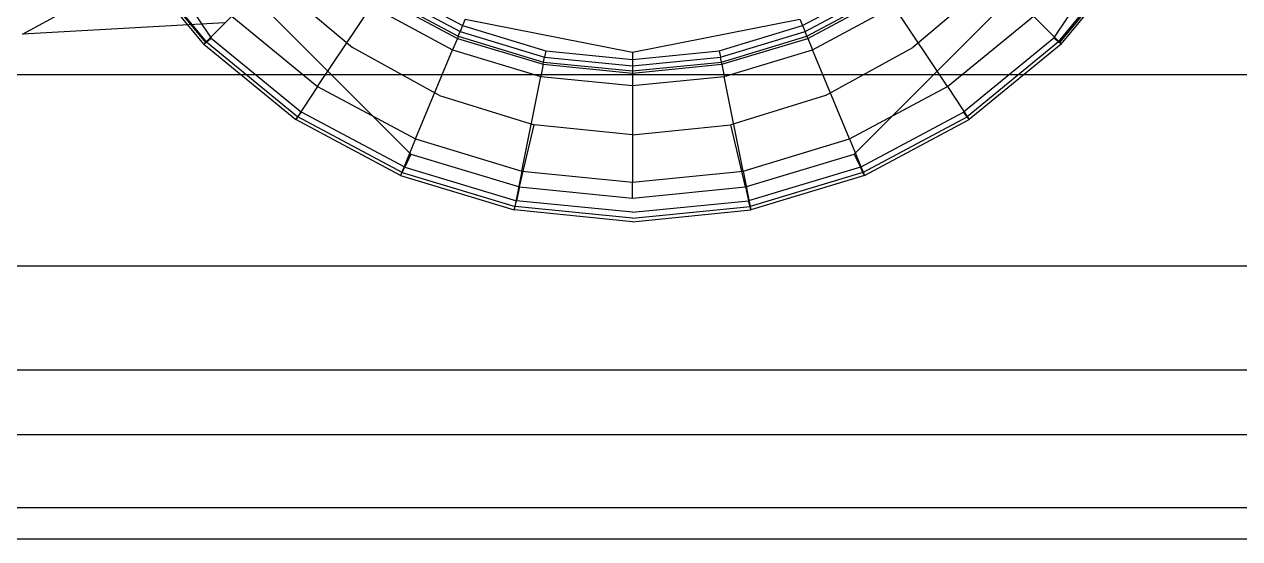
# Model space of a CAD drawing. Extents: x 11992 to 29481, y -6727 to 6811.
# Drawn here: x 14144.59 to 14166.69, y 1465.04 to 1474.4 of the extents above; entities that cross this region are included whole.
import ezdxf

# ---------------------------------------------------------------- set-up
doc = ezdxf.new("R2010")
doc.units = 0
doc.header["$MEASUREMENT"] = 0
doc.layers.get('0').update_dxf_attribs({"color": 8, "linetype": 'CONTINUOUS'})

msp = doc.modelspace()

# ---------------------------------------------------------------- linework, layer by layer
for p, q in [((14145.901, 1477.768, -1256.401), (14151.623, 1472.039, -1253.554)), ((14159.678, 1472.039, -1253.554), (14165.4, 1477.768, -1256.401)), ((14145.631, 1477.672, -1256.468), (14147.99, 1474.151, -1255.127)), ((14163.311, 1474.151, -1255.127), (14165.671, 1477.672, -1256.468)), ((14147.857, 1474.037, -1255.307), (14146.487, 1475.708, -1256.067)), ((14146.522, 1475.734, -1256.609), (14147.886, 1474.069, -1255.941)), ((14147.907, 1474.08, -1255.195), (14146.544, 1475.741, -1255.951)), ((14163.394, 1474.08, -1255.195), (14164.757, 1475.741, -1255.951)), ((14163.415, 1474.069, -1255.941), (14164.779, 1475.734, -1256.609)), ((14163.444, 1474.037, -1255.307), (14164.814, 1475.708, -1256.067)), ((14149.167, 1475.154, -1255.066), (14150.558, 1473.981, -1254.346)), ((14151.167, 1475.123, -1290.941), (14152.561, 1474.376, -1290.941)), ((14158.74, 1474.376, -1290.941), (14160.135, 1475.123, -1290.941)), ((14162.134, 1475.154, -1255.066), (14160.744, 1473.981, -1254.346)), ((14144.564, 1474.224, -1684.471), (14146.089, 1475.053, -1687.676)), ((14151.028, 1474.915, -1290.312), (14152.466, 1474.145, -1290.312)), ((14151.051, 1474.95, -1290.622), (14152.482, 1474.184, -1290.622)), ((14151.101, 1475.025, -1290.823), (14152.516, 1474.267, -1290.823)), ((14158.786, 1474.267, -1290.823), (14160.201, 1475.025, -1290.823)), ((14158.82, 1474.184, -1290.622), (14160.25, 1474.95, -1290.622)), ((14158.836, 1474.145, -1290.312), (14160.274, 1474.915, -1290.312)), ((14149.927, 1473.268, -1259.738), (14150.903, 1474.73, -1265.381)), ((14150.903, 1474.73, -1265.381), (14152.38, 1473.939, -1265.381)), ((14158.921, 1473.939, -1265.381), (14160.398, 1474.73, -1265.381)), ((14161.375, 1473.268, -1259.738), (14160.398, 1474.73, -1265.381)), ((14148.364, 1474.548, -1259.843), (14147.886, 1474.069, -1255.941)), ((14148.364, 1474.548, -1259.843), (14149.927, 1473.268, -1259.738)), ((14152.611, 1474.496, -1291.002), (14152.561, 1474.376, -1290.941)), ((14152.611, 1474.496, -1291.002), (14155.651, 1473.891, -1291.002)), ((14155.651, 1473.891, -1291.002), (14158.69, 1474.496, -1291.002)), ((14158.69, 1474.496, -1291.002), (14158.74, 1474.376, -1290.941)), ((14161.375, 1473.268, -1259.738), (14162.937, 1474.548, -1259.843)), ((14162.937, 1474.548, -1259.843), (14163.415, 1474.069, -1255.941)), ((14148.236, 1474.426, -1682.131), (14144.564, 1474.224, -1684.471)), ((14152.482, 1474.184, -1290.622), (14152.516, 1474.267, -1290.823)), ((14152.561, 1474.376, -1290.941), (14152.516, 1474.267, -1290.823)), ((14152.516, 1474.267, -1290.823), (14154.053, 1473.802, -1290.823)), ((14152.561, 1474.376, -1290.941), (14154.076, 1473.918, -1290.941)), ((14157.225, 1473.918, -1290.941), (14158.74, 1474.376, -1290.941)), ((14157.249, 1473.802, -1290.823), (14158.786, 1474.267, -1290.823)), ((14158.74, 1474.376, -1290.941), (14158.786, 1474.267, -1290.823)), ((14158.82, 1474.184, -1290.622), (14158.786, 1474.267, -1290.823)), ((14147.857, 1474.037, -1255.307), (14147.907, 1474.08, -1255.195)), ((14147.886, 1474.069, -1255.941), (14147.857, 1474.037, -1255.307)), ((14147.857, 1474.037, -1255.307), (14149.529, 1472.668, -1254.466)), ((14147.907, 1474.08, -1255.195), (14147.99, 1474.151, -1255.127)), ((14147.907, 1474.08, -1255.195), (14149.569, 1472.719, -1254.359)), ((14147.99, 1474.151, -1255.127), (14149.636, 1472.805, -1254.299)), ((14152.466, 1474.145, -1290.312), (14152.38, 1473.939, -1265.381)), ((14152.482, 1474.184, -1290.622), (14152.466, 1474.145, -1290.312)), ((14152.466, 1474.145, -1290.312), (14154.027, 1473.673, -1290.312)), ((14152.482, 1474.184, -1290.622), (14154.035, 1473.714, -1290.622)), ((14157.266, 1473.714, -1290.622), (14158.82, 1474.184, -1290.622)), ((14157.274, 1473.673, -1290.312), (14158.836, 1474.145, -1290.312)), ((14158.82, 1474.184, -1290.622), (14158.836, 1474.145, -1290.312)), ((14158.836, 1474.145, -1290.312), (14158.921, 1473.939, -1265.381)), ((14163.311, 1474.151, -1255.127), (14161.666, 1472.805, -1254.299)), ((14163.394, 1474.08, -1255.195), (14161.732, 1472.719, -1254.359)), ((14163.444, 1474.037, -1255.307), (14161.772, 1472.668, -1254.466)), ((14163.394, 1474.08, -1255.195), (14163.311, 1474.151, -1255.127)), ((14163.444, 1474.037, -1255.307), (14163.394, 1474.08, -1255.195)), ((14163.415, 1474.069, -1255.941), (14163.444, 1474.037, -1255.307)), ((14152.142, 1473.106, -1253.697), (14150.558, 1473.981, -1254.346)), ((14151.707, 1472.314, -1259.643), (14152.38, 1473.939, -1265.381)), ((14152.38, 1473.939, -1265.381), (14153.984, 1473.454, -1265.381)), ((14154.035, 1473.714, -1290.622), (14154.053, 1473.802, -1290.823)), ((14154.076, 1473.918, -1290.941), (14154.053, 1473.802, -1290.823)), ((14154.053, 1473.802, -1290.823), (14155.651, 1473.643, -1290.823)), ((14154.076, 1473.918, -1290.941), (14155.651, 1473.762, -1290.941)), ((14155.651, 1473.762, -1290.941), (14157.225, 1473.918, -1290.941)), ((14155.651, 1473.891, -1291.002), (14155.651, 1473.553, -1290.622)), ((14155.651, 1473.643, -1290.823), (14157.249, 1473.802, -1290.823)), ((14157.225, 1473.918, -1290.941), (14157.249, 1473.802, -1290.823)), ((14157.266, 1473.714, -1290.622), (14157.249, 1473.802, -1290.823)), ((14157.318, 1473.454, -1265.381), (14158.921, 1473.939, -1265.381)), ((14159.594, 1472.314, -1259.643), (14158.921, 1473.939, -1265.381)), ((14159.159, 1473.106, -1253.697), (14160.744, 1473.981, -1254.346)), ((14154.027, 1473.673, -1290.312), (14153.984, 1473.454, -1265.381)), ((14154.027, 1473.673, -1290.312), (14154.035, 1473.714, -1290.622)), ((14154.027, 1473.673, -1290.312), (14155.651, 1473.512, -1290.312)), ((14154.035, 1473.714, -1290.622), (14155.651, 1473.553, -1290.622)), ((14155.651, 1473.553, -1290.622), (14157.266, 1473.714, -1290.622)), ((14155.651, 1473.512, -1290.312), (14157.274, 1473.673, -1290.312)), ((14155.651, 1473.553, -1290.622), (14155.651, 1471.529, -1259.554)), ((14157.274, 1473.673, -1290.312), (14157.266, 1473.714, -1290.622)), ((14157.274, 1473.673, -1290.312), (14157.318, 1473.454, -1265.381)), ((14100.067, 1473.486, -1254.412), (14194.068, 1473.486, -1254.412)), ((14100.067, 1473.486, -1225.491), (14194.068, 1473.486, -1225.491)), ((14153.64, 1471.729, -1259.579), (14153.984, 1473.454, -1265.381)), ((14153.984, 1473.454, -1265.381), (14155.651, 1473.288, -1265.381)), ((14155.651, 1473.288, -1265.381), (14157.318, 1473.454, -1265.381)), ((14157.661, 1471.729, -1259.579), (14157.318, 1473.454, -1265.381)), ((14149.927, 1473.268, -1259.738), (14149.529, 1472.668, -1254.466)), ((14149.927, 1473.268, -1259.738), (14151.707, 1472.314, -1259.643)), ((14152.142, 1473.106, -1253.697), (14153.862, 1472.57, -1253.26)), ((14159.159, 1473.106, -1253.697), (14157.439, 1472.57, -1253.26)), ((14159.594, 1472.314, -1259.643), (14161.375, 1473.268, -1259.738)), ((14161.375, 1473.268, -1259.738), (14161.772, 1472.668, -1254.466)), ((14149.529, 1472.668, -1254.466), (14149.569, 1472.719, -1254.359)), ((14151.434, 1471.647, -1253.709), (14149.529, 1472.668, -1254.466)), ((14149.569, 1472.719, -1254.359), (14149.636, 1472.805, -1254.299)), ((14151.462, 1471.706, -1253.606), (14149.569, 1472.719, -1254.359)), ((14151.509, 1471.803, -1253.553), (14149.636, 1472.805, -1254.299)), ((14159.793, 1471.803, -1253.553), (14161.666, 1472.805, -1254.299)), ((14159.839, 1471.706, -1253.606), (14161.732, 1472.719, -1254.359)), ((14159.867, 1471.647, -1253.709), (14161.772, 1472.668, -1254.466)), ((14161.732, 1472.719, -1254.359), (14161.666, 1472.805, -1254.299)), ((14161.772, 1472.668, -1254.466), (14161.732, 1472.719, -1254.359)), ((14153.598, 1471.441, -1253.063), (14153.862, 1472.57, -1253.26)), ((14155.651, 1472.387, -1253.094), (14153.862, 1472.57, -1253.26)), ((14155.651, 1472.387, -1253.094), (14157.439, 1472.57, -1253.26)), ((14157.703, 1471.441, -1253.063), (14157.439, 1472.57, -1253.26)), ((14151.707, 1472.314, -1259.643), (14151.434, 1471.647, -1253.709)), ((14151.707, 1472.314, -1259.643), (14153.64, 1471.729, -1259.579)), ((14157.661, 1471.729, -1259.579), (14159.594, 1472.314, -1259.643)), ((14159.594, 1472.314, -1259.643), (14159.867, 1471.647, -1253.709)), ((14151.623, 1472.039, -1253.554), (14151.509, 1471.803, -1253.553)), ((14151.623, 1472.039, -1253.554), (14153.598, 1471.441, -1253.063)), ((14157.703, 1471.441, -1253.063), (14159.678, 1472.039, -1253.554)), ((14159.678, 1472.039, -1253.554), (14159.793, 1471.803, -1253.553)), ((14151.462, 1471.706, -1253.606), (14151.509, 1471.803, -1253.553)), ((14151.509, 1471.803, -1253.553), (14153.54, 1471.19, -1253.051)), ((14159.793, 1471.803, -1253.553), (14157.761, 1471.19, -1253.051)), ((14159.839, 1471.706, -1253.606), (14159.793, 1471.803, -1253.553)), ((14151.434, 1471.647, -1253.709), (14151.462, 1471.706, -1253.606)), ((14151.434, 1471.647, -1253.709), (14153.502, 1471.023, -1253.199)), ((14151.462, 1471.706, -1253.606), (14153.516, 1471.086, -1253.098)), ((14153.64, 1471.729, -1259.579), (14153.502, 1471.023, -1253.199)), ((14153.64, 1471.729, -1259.579), (14155.651, 1471.529, -1259.554)), ((14155.651, 1471.529, -1259.554), (14157.661, 1471.729, -1259.579)), ((14157.661, 1471.729, -1259.579), (14157.8, 1471.023, -1253.199)), ((14159.839, 1471.706, -1253.606), (14157.786, 1471.086, -1253.098)), ((14159.867, 1471.647, -1253.709), (14157.8, 1471.023, -1253.199)), ((14159.867, 1471.647, -1253.709), (14159.839, 1471.706, -1253.606)), ((14153.598, 1471.441, -1253.063), (14153.54, 1471.19, -1253.051)), ((14153.598, 1471.441, -1253.063), (14155.651, 1471.236, -1252.877)), ((14155.651, 1471.236, -1252.877), (14155.651, 1471.529, -1259.554)), ((14155.651, 1471.236, -1252.877), (14157.703, 1471.441, -1253.063)), ((14157.703, 1471.441, -1253.063), (14157.761, 1471.19, -1253.051)), ((14153.516, 1471.086, -1253.098), (14153.54, 1471.19, -1253.051)), ((14155.651, 1470.98, -1252.86), (14153.54, 1471.19, -1253.051)), ((14155.651, 1470.98, -1252.86), (14157.761, 1471.19, -1253.051)), ((14157.786, 1471.086, -1253.098), (14157.761, 1471.19, -1253.051)), ((14153.502, 1471.023, -1253.199), (14153.516, 1471.086, -1253.098)), ((14155.651, 1470.809, -1253.005), (14153.502, 1471.023, -1253.199)), ((14155.651, 1470.873, -1252.906), (14153.516, 1471.086, -1253.098)), ((14155.651, 1470.873, -1252.906), (14157.786, 1471.086, -1253.098)), ((14155.651, 1470.809, -1253.005), (14157.8, 1471.023, -1253.199)), ((14157.8, 1471.023, -1253.199), (14157.786, 1471.086, -1253.098)), ((14100.067, 1470.006, -1251.742), (14194.068, 1470.006, -1251.742)), ((14100.067, 1470.006, -1228.161), (14194.068, 1470.006, -1228.161)), ((14100.067, 1468.114, -1229.884), (14194.068, 1468.114, -1229.884)), ((14100.067, 1468.114, -1250.018), (14194.068, 1468.114, -1250.018)), ((14100.067, 1466.938, -1231.787), (14194.068, 1466.938, -1231.787)), ((14100.067, 1466.938, -1248.115), (14194.068, 1466.938, -1248.115)), ((14100.067, 1465.611, -1235.621), (14194.068, 1465.611, -1235.621)), ((14100.067, 1465.611, -1244.282), (14194.068, 1465.611, -1244.282)), ((14100.067, 1465.041, -1239.951), (14194.068, 1465.041, -1239.951))]:
    msp.add_line(p, q)

doc.saveas('drawing.dxf')
